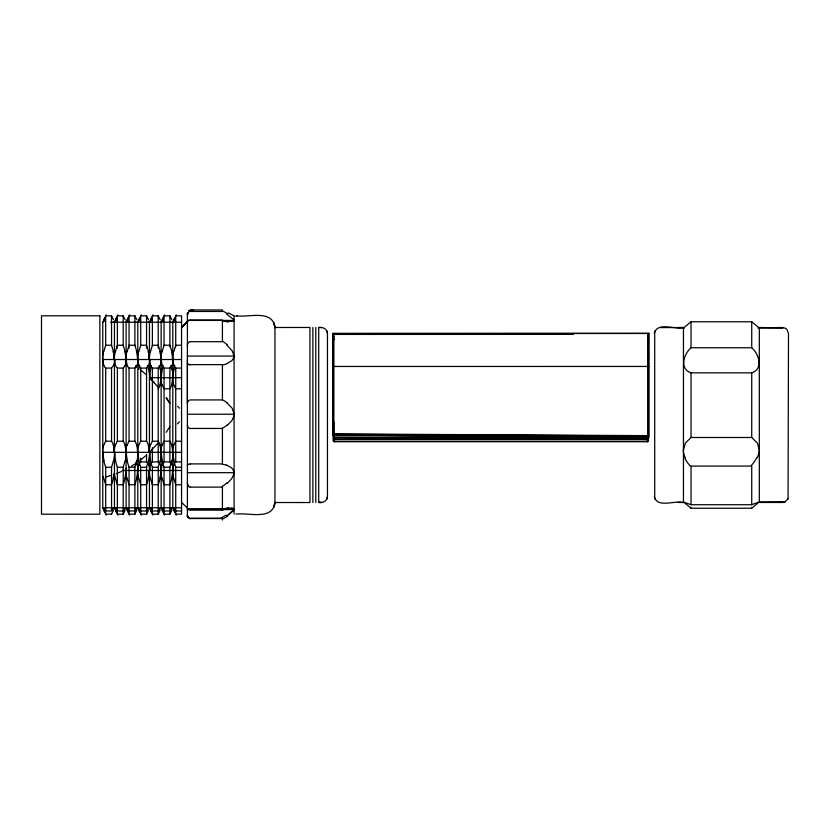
<?xml version="1.0" encoding="UTF-8"?>
<svg xmlns="http://www.w3.org/2000/svg" width="830" height="830" viewBox="0 0 830 830"><rect width="100%" height="100%" fill="white"/><g stroke="black" fill="none" stroke-linecap="round" stroke-linejoin="round"><path stroke-width="1.25" d="M187.404 507.877L181.563 502.534M187.393 402.83L187.393 359.525M333.297 433.82L333.297 432.959M333.297 431.662L333.297 429.93M333.297 415.467L333.297 414.097M333.297 412.718L333.297 411.358M333.297 409.989L333.297 408.619M333.297 401.959L333.297 400.651M333.297 392.912L333.297 391.646M333.297 384.155L333.297 382.931M333.297 334.251L333.297 440.73A1.162 0.934 0 0 0 334.469 441.674L647.276 441.674A1.162 0.934 0 0 0 648.438 440.73L648.438 333.919L648.438 336.596M648.438 359.473L648.438 355.634M648.438 354.711L648.438 352.045M648.438 349.555L648.438 347.988M648.438 346.494L648.438 336.97M683.453 449.974L685.393 443.064L691.037 437.483L751.731 437.483L757.385 443.064L759.326 449.974A16.974 13.249 -56 0 1 757.219 457.724M187.393 346.349L187.435 345.477A6.65 6.443 -54.3 0 1 187.601 344.139L188.254 342.935A2.625 2.625 0 0 1 190.309 341.618M187.404 403.899L187.435 403.121A6.65 5.779 24 0 1 187.663 401.948L188.254 400.932M187.404 315.358L187.435 314.394A6.65 4.648 -16.4 0 1 187.538 313.408M187.404 465.692L187.435 465.298A6.65 2.905 12.9 0 1 187.808 464.79M187.393 321.635L181.563 327.57L187.435 321.739M327.02 498.84L327.456 496.589M654.268 333.411C657.36 321.418 674.583 329.821 683.453 327.57L660.109 327.58M788.054 498.84L788.5 333.39L786.788 329.271L784.9 328.006L759.326 327.476L759.326 502.492L782.669 502.441L784.9 501.994L788.054 498.83M237.007 315.919L235.886 316.137L237.007 315.898C248.72 317.506 272.831 309.289 274.938 327.487L274.938 502.534C272.8 520.711 248.71 512.484 237.007 514.081L235.886 513.863M654.714 331.17L654.714 498.83M113.451 460.764L111.531 467.249L111.531 510.969L105.701 510.969L103.771 508.427M138.786 369.246L139.782 365.49M125.123 460.764L123.203 467.249L123.203 514.164L117.362 514.164L117.362 467.249A23.977 10.344 76.1 0 1 116.491 464.478L115.443 460.764M150.458 369.246L151.454 365.49M136.794 460.764L134.875 467.249L134.875 514.164L129.044 514.164L129.044 467.249A23.977 10.344 76.1 0 1 128.162 464.478L127.115 460.764M162.13 369.246L163.126 365.49M148.466 460.764L146.547 467.249L146.547 514.164L140.706 514.164L140.716 467.249A23.977 10.344 76.1 0 1 139.834 464.478L138.786 460.764M173.802 369.246L174.798 365.49M160.138 460.764L158.219 467.249L158.219 514.164L152.388 514.164L152.378 467.249A23.977 10.344 76.1 0 1 151.506 464.478L150.458 460.764M171.81 460.764L169.891 467.249L169.891 514.164L164.05 514.164L164.05 467.249A23.977 10.344 76.1 0 1 163.178 464.478L162.13 460.764M103.771 351.713L105.701 345.239L105.69 315.836L111.531 315.836L113.451 319.664M115.443 351.713L117.362 345.239L123.203 345.239A23.977 8.923 70.7 0 1 124.064 348.029L125.123 351.713M127.115 351.713L129.044 345.239L134.875 345.239A23.977 8.923 70.7 0 1 135.736 348.029L136.794 351.713M138.786 351.713L140.716 345.239L146.547 345.239A23.977 8.923 70.7 0 1 147.408 348.029L148.466 351.713M113.451 478.288L112.455 481.971A23.977 8.923 -70.7 0 1 111.469 484.73L105.701 484.762L103.771 478.288M150.458 351.713L152.388 345.239L158.219 345.239A23.977 8.923 70.7 0 1 159.08 348.029L160.138 351.713M125.123 478.288L124.127 481.971A23.977 8.923 -70.7 0 1 123.141 484.73L117.362 484.762L115.443 478.288M162.13 351.713L164.05 345.239L169.891 345.239A23.977 8.923 70.7 0 1 170.752 348.029L171.81 351.713M136.794 478.288L135.798 481.971A23.977 8.923 -70.7 0 1 134.813 484.73L129.044 484.762L127.115 478.288M173.802 351.713L175.721 345.239L181.563 345.239M148.466 478.288L147.47 481.971A23.977 8.923 -70.7 0 1 146.485 484.73L140.716 484.762L138.786 478.288M160.138 478.288L159.142 481.971A23.977 8.923 -70.7 0 1 158.157 484.73L152.388 484.762L150.458 478.288M171.81 478.288L170.814 481.971A23.977 8.923 -70.7 0 1 169.828 484.73L164.05 484.762L162.13 478.288M103.771 445.139L105.701 441.218L105.701 368.084A23.977 9.659 -73.1 0 1 104.788 367.119L103.771 365.428M115.443 445.139L117.362 441.218L117.372 368.084A23.977 9.659 -73.1 0 1 116.459 367.119L115.443 365.428M127.115 445.139L129.044 441.218L129.044 368.084A23.977 9.659 -73.1 0 1 128.131 367.119L127.115 365.428M138.786 445.139L140.716 441.218L140.706 368.084A23.977 9.659 -73.1 0 1 139.803 367.119L138.786 365.428M160.138 384.861L159.142 387.288A23.977 10.842 79.1 0 1 158.198 388.741M150.458 445.139L152.388 441.218L152.388 368.084A23.977 9.659 -73.1 0 1 151.475 367.119L150.458 365.428M171.81 384.861L170.814 387.288A23.977 10.842 79.1 0 1 169.87 388.741L164.05 388.782L162.13 384.861M162.13 445.139L164.05 441.218L169.891 441.218A23.977 10.832 -79.1 0 1 170.793 442.764L171.81 445.139M173.802 445.139L175.721 441.218L181.563 441.218M187.684 313.418L188.254 312.464A2.625 2.158 0 0 1 190.298 311.312M113.451 365.428L111.531 368.084L105.701 368.084M125.123 365.428L123.203 368.084L117.372 368.084M136.794 365.428L134.875 368.084L129.044 368.084M148.466 365.428L146.547 368.084L140.706 368.084M160.138 365.428L158.219 368.084L152.388 368.084M171.81 365.428L169.891 368.084L164.05 368.084A23.977 9.659 -73.1 0 1 163.147 367.119L162.13 365.428M138.786 464.582L139.782 462.85A23.977 9.659 73.1 0 1 140.716 461.937L140.716 458.15M150.458 464.582L151.454 462.85A23.977 9.659 73.1 0 1 152.388 461.937L152.388 447.671M162.13 464.582L163.126 462.85A23.977 9.659 73.1 0 1 164.06 461.937L164.05 368.084M173.802 464.582L174.798 462.85A23.977 9.659 73.1 0 1 175.732 461.937L175.732 368.084A23.977 9.659 -73.1 0 1 174.819 367.119L173.802 365.428M103.771 319.664L104.767 317.651M115.443 319.664L116.439 317.651M127.115 319.664L128.111 317.651M138.786 319.664L139.782 317.651M150.458 319.664L151.454 317.651M162.13 319.664L163.126 317.651M173.802 319.664L174.798 317.651M113.451 510.336L111.531 514.164L105.69 514.164L105.69 512.235M125.123 510.336L123.203 514.164M136.794 510.336L134.875 514.164M148.466 510.336L146.547 514.164M160.138 510.336L158.219 514.164M171.81 510.336L169.891 514.164M166.176 432.326L169.891 426.662M179.405 421.764L177.423 423.912M112.455 509.682L113.451 508.427M124.127 509.682L125.123 508.427M135.798 509.682L136.794 508.427M147.47 509.682L148.466 508.427M159.142 509.682L160.138 508.427M170.814 509.682L171.81 508.427M104.238 321.013L103.771 321.573M187.684 464.748L188.254 464.292M691.037 321.77L691.037 347.749C683.775 354.016 679.085 368.894 691.037 372.857L751.731 372.857C763.683 368.894 759.004 354.016 751.731 347.749L751.731 321.77L691.037 321.77L683.453 328.016L684.366 328.109M158.333 442.712L149.94 451.821M181.563 327.528L187.393 321.864M227.462 483.185L231.663 478.723L233.904 474.241A8.943 6.744 -34.9 0 0 233.904 471.212L231.663 467.788L226.476 464.997M141.007 459.654L145.541 455.888M227.389 425.209L231.944 420.54L233.894 416.11A8.943 8.29 88.9 0 0 234.081 414.222L232.276 408.391L226.912 402.83M751.731 508.23L759.284 501.88L751.731 504.723L691.037 504.723L683.453 501.984L691.037 508.23L751.731 508.23L751.731 507.421M228.406 514.88L233.904 510.222A8.943 2.5 -23 0 0 233.904 509.101L231.663 508.51L227.462 508.894M131.524 466.211L136.338 463.088M226.476 516.115L233.894 509.786A8.943 2.625 -23.1 0 0 234.081 509.112L232.276 507.97L226.912 508.323M188.524 310.576L190.973 309.953L222.419 309.964L222.419 311.468L190.319 311.468M116.273 473.66L121.491 471.482M227.389 363.27L231.944 360.625L233.894 357.533A8.943 6.671 34.3 0 0 234.081 356.06M105.42 477.032L110.919 475.497M782.669 502.43L759.326 502.275L784.9 501.984M649.019 366.455L332.82 366.466M677.768 327.58L683.453 327.466L683.453 502.534C674.583 500.075 657.36 508.614 654.268 496.589M125.123 319.664L123.203 315.836L117.362 315.836L117.362 348.112M136.794 319.664L134.875 315.836L129.044 315.836L129.044 348.112M148.466 319.664L146.547 315.836L140.706 315.836L140.706 345.695M160.138 319.664L158.219 315.836L152.388 315.836L152.378 345.695M171.81 319.664L169.891 315.836L164.05 315.836L164.05 345.695M190.319 320.069L222.419 320.069L222.419 341.701L190.319 341.701M187.393 320.411L234.081 320.411M110.556 322.216L181.563 322.216M274.938 327.487L309.953 327.466L309.953 502.534L274.938 502.513M332.716 333.37L649.019 333.318M333.504 333.577L648.22 333.484M333.297 334.417L573.343 334.376M105.701 345.239L111.531 345.239A23.977 8.923 70.7 0 1 112.392 348.029L113.451 351.713M691.037 347.749L751.731 347.749M187.393 356.06L234.081 356.06L232.276 350.934L226.912 345.156M102.775 359.525L181.563 359.525M190.319 364.64L222.419 364.64L222.419 399.925L190.319 399.925A2.625 2.085 0 0 0 188.327 400.963M175.732 368.084L181.563 368.084M149.462 377.692L181.563 377.692M181.563 388.782L175.721 388.782L173.802 384.861M187.393 414.222L234.081 414.222M190.319 428.446L222.419 428.446L222.419 463.908L190.319 463.908M334.469 437.96L647.276 437.96A1.162 0.695 0 0 1 648.438 438.655A1.162 0.934 0 0 1 647.276 439.589L334.469 439.589A1.162 0.934 0 0 1 333.297 438.655A1.162 0.695 0 0 1 334.469 437.96L334.469 441.892M105.701 441.218L111.531 441.218A23.977 10.832 -79.1 0 1 112.434 442.764L113.451 445.139M117.362 441.218L123.203 441.218A23.977 10.832 -79.1 0 1 124.106 442.764L125.123 445.139M129.044 441.218L134.875 441.218A23.977 10.832 -79.1 0 1 135.778 442.764L136.794 445.139M140.716 441.218L146.547 441.218A23.977 10.832 -79.1 0 1 147.45 442.764L148.466 445.139M152.388 441.218L158.219 441.218A23.977 10.832 -79.1 0 1 159.121 442.764L160.138 445.139M102.775 452.309L181.563 452.309M140.716 461.916L146.547 461.916L148.466 464.582M152.388 461.916L158.219 461.916L160.138 464.582M164.05 461.916L169.891 461.916L171.81 464.582M175.721 461.916L181.563 461.916M103.771 460.764L104.767 464.51A23.977 10.344 76.1 0 0 105.742 467.197L111.531 467.249M117.362 467.249L123.203 467.249M129.044 467.249L134.875 467.249M140.716 467.249L146.547 467.249M152.378 467.249L158.219 467.249M164.05 467.249L169.891 467.249M173.802 460.764L174.798 464.51A23.977 10.344 76.1 0 0 175.773 467.197L181.563 467.249M122.228 470.475L181.563 470.475M187.393 472.685L234.081 472.685M181.563 484.762L175.721 484.762L173.802 478.288M190.319 487.117L222.419 487.117L222.419 509.931L190.319 509.931M102.775 507.784L181.563 507.784M187.393 509.112L234.081 509.112M190.319 509.215L222.419 509.215M187.393 509.599L234.081 509.599M123.203 510.969L117.362 510.969L115.443 508.427M134.875 510.969L129.044 510.969L127.115 508.427M146.547 510.969L140.716 510.969L138.786 508.427M158.219 510.969L152.378 510.969L150.458 508.427M169.891 510.969L164.05 510.969L162.13 508.427M181.563 510.969L175.721 510.969L173.802 508.427M190.319 518.532L222.419 518.532M190.973 309.953L193.597 309.953M333.297 437.607L648.438 438.499M333.878 433.934L647.857 435.636M333.504 434.266L648.22 435.968M333.297 435.107L648.438 436.839M677.768 502.43L683.453 502.534M318.71 327.466C322.621 326.896 327.404 328.846 327.456 333.349L327.456 496.703C327.373 501.185 322.6 503.115 318.71 502.503L318.71 327.466L321.625 327.58M227.462 321.106L231.663 321.49L233.904 320.899A8.943 2.5 23 0 0 233.904 319.778L226.476 313.885M758.029 328.016L759.326 328.016L751.731 321.77M188.254 508.832L187.684 508.531M228.25 312.879L234.081 315.794M141.007 370.356L145.541 374.102M177.682 406.316L179.405 408.236M154.204 382.578L149.94 378.19L158.333 387.288M135.798 462.85L136.794 464.582M174.798 512.349L173.802 510.336M163.126 512.349L162.13 510.336M151.454 512.349L150.458 510.336M139.782 512.349L138.786 510.336M128.111 512.349L127.115 510.336M116.439 512.349L115.443 510.336M104.767 512.349L103.771 510.336M187.684 516.592L188.254 517.536A2.625 2.158 0 0 0 190.298 518.698M170.814 365.49L171.81 369.246M159.142 365.49L160.138 369.246M147.47 365.49L148.466 369.246M135.798 365.49L136.338 367.358M327.02 331.16L327.456 333.411M187.538 516.592A6.65 4.648 16.4 0 1 187.352 515.596L187.404 514.652M187.435 425.282L187.404 424.504M187.435 483.33L187.404 482.458M333.297 425.033L333.297 426.392M751.731 372.857L751.731 437.483M751.731 504.723L751.731 466.087L691.037 466.087L691.037 504.723M691.037 372.857L691.037 437.483M691.037 507.421L691.037 508.23M649.019 333.37L649.019 437.472L332.716 435.719L332.716 333.411M647.857 333.411L647.857 439.112L333.878 437.4L333.878 333.473M647.276 437.96L647.276 441.892M315.794 327.466L315.794 502.534M312.869 327.466L312.869 502.534M234.081 315.857L234.081 514.144M222.419 520.047L222.419 518.242L190.319 518.242A2.625 2.002 7.2 0 1 188.369 517.183A4.264 3.113 12.5 0 1 187.943 516.758M187.404 312.931L187.404 517.069M175.721 346.909L175.721 315.836L181.563 315.836L181.563 514.164L175.721 514.164L175.721 467.249M172.806 321.677L172.806 508.323M169.891 315.836L169.891 346.909M169.891 368.084L169.891 461.916M161.134 321.677L161.134 508.323M158.219 315.836L158.219 348.112M158.219 368.084L158.219 461.916M149.462 321.677L149.462 508.323M146.547 315.836L146.547 348.112M146.547 368.084L146.547 441.218M146.547 454.373L146.547 461.916M137.79 321.677L137.79 508.323M134.875 315.836L134.875 345.695M134.875 368.084L134.875 441.218M126.119 321.677L126.119 508.323M123.203 315.836L123.203 345.695M123.203 368.084L123.203 441.218M114.447 321.677L114.447 508.323M111.531 315.836L111.531 345.695M111.531 368.084L111.531 441.218M111.531 513.552L111.531 514.164M105.701 467.249L105.701 510.969M102.775 321.677L102.775 508.323M333.795 421.764A81.143 0.944 89.9 0 1 333.785 435.916M187.736 364.142A6.08 2.604 -18.9 0 1 187.559 363.281M188.213 364.287A4.264 1.753 -9.4 0 1 187.891 364.08M190.267 364.795A2.625 0.986 -5 0 1 188.109 364.297M227.544 363.519A41.946 32.028 40.7 0 1 222.554 364.951M222.71 341.255A42.963 30.835 35.6 0 1 227.296 344.761M228.406 322.04A41.791 13.82 26.5 0 1 223.229 321.075M188.213 320.909A6.08 0.944 -17.3 0 1 189.032 320.463M188.005 320.629A4.264 0.84 -8.7 0 1 188.348 320.463M188.628 320.515A2.625 0.633 -4.8 0 1 190.35 320.173M223.467 311.323A43.783 10.676 24.8 0 1 227.721 313.885M187.601 314.705A6.08 4.14 -23.6 0 1 188.151 313.273M187.487 321.729A6.65 1.079 -11.8 0 1 187.341 321.542M223.229 508.925A41.791 13.82 -26.5 0 1 228.406 507.96M189.032 509.537A6.08 0.944 17.3 0 1 188.213 509.091M188.348 509.537A4.264 0.84 8.7 0 1 188.005 509.371M190.35 509.828A2.625 0.633 4.8 0 1 188.628 509.485M227.721 516.115A43.783 10.676 -24.8 0 1 223.467 518.677M225.916 515.202A41.936 9.628 -25.6 0 1 221.195 518.003M188.151 516.727A6.08 4.14 23.6 0 1 187.601 515.295M221.755 510.045A42.921 13.633 -25.3 0 1 226.154 509.101M190.246 509.392A2.625 0.872 0 0 1 188.14 508.852M187.341 508.458A6.65 1.079 11.8 0 1 187.487 508.271M227.036 482.77A41.791 29.289 -36.2 0 1 222.077 486.598M222.295 464.167A43.783 33.345 -39 0 1 226.362 465.194M188.016 485.249A6.08 5.748 63.9 0 1 187.559 483.319M187.933 485.28A4.264 4.192 52.9 0 0 188.254 485.872A2.625 2.615 49.2 0 0 190.309 487.189M188.472 464.344A2.625 0.747 0 0 1 190.361 464.043M227.275 425.022A41.936 37.983 -82.9 0 1 222.326 428.249M187.549 425.261A6.08 5.167 -33.7 0 0 187.922 426.962A4.264 3.673 -16.9 0 0 188.244 427.45A2.625 2.22 -8.7 0 0 190.298 428.581M222.482 399.78A42.921 39.197 84.8 0 1 227.015 402.643M685.31 457.818A16.974 13.488 55.2 0 1 683.277 449.943M690.695 466.481A28.479 22.203 56.1 0 1 684.823 458.181M756.836 457.714A28.479 20.968 -55.9 0 1 751.285 465.568M102.526 452.143A20.387 9.97 75.9 0 1 103.636 444.932M104.041 460.723A20.387 9.462 76.3 0 1 103.024 452.464M113.285 445.388A20.387 9.566 -77.1 0 1 114.208 452.464M114.706 452.143A20.387 9.97 -75.9 0 1 113.689 460.806M114.198 452.143A20.387 9.97 75.9 0 1 115.308 444.932M115.712 460.723A20.387 9.462 76.3 0 1 114.696 452.464M102.837 507.887A20.387 1.224 57.9 0 1 104.622 509.89M105.223 512.556A20.387 1.038 59.5 0 1 103.418 508.821M113.98 507.524A20.387 1.297 -59.6 0 1 114.011 508.489M114.416 507.846A20.387 1.224 -57.9 0 1 114.436 508.832M114.509 507.887A20.387 1.224 57.9 0 1 116.293 509.89M116.895 512.556A20.387 1.038 59.5 0 1 115.09 508.821M104.134 320.722A20.387 1.224 -57.9 0 1 102.837 322.113M103.418 321.179A20.387 1.038 -59.5 0 1 105.223 317.444M114.011 321.511A20.387 1.297 59.6 0 1 113.98 322.486M114.436 321.169A20.387 1.224 57.9 0 1 114.416 322.154M116.293 320.121A20.387 1.224 -57.9 0 1 114.509 322.113M115.09 321.179A20.387 1.038 -59.5 0 1 116.895 317.444M103.916 365.19A20.387 8.435 -70.9 0 1 103.013 359.286M102.526 359.774A20.387 8.746 -69.5 0 1 103.511 351.785M114.706 359.774A20.387 8.746 69.5 0 1 113.554 365.605M113.15 351.64A20.387 8.269 70.3 0 1 114.208 359.286M115.588 365.19A20.387 8.435 -70.9 0 1 114.685 359.286M114.198 359.774A20.387 8.746 -69.5 0 1 115.183 351.785M126.378 359.774A20.387 8.746 69.5 0 1 125.226 365.605M124.822 351.64A20.387 8.269 70.3 0 1 125.88 359.286M127.26 365.19A20.387 8.435 -70.9 0 1 126.357 359.286M125.87 359.774A20.387 8.746 -69.5 0 1 126.855 351.785M125.683 321.511A20.387 1.297 59.6 0 1 125.652 322.486M126.108 321.169A20.387 1.224 57.9 0 1 126.087 322.154M127.965 320.121A20.387 1.224 -57.9 0 1 126.181 322.113M126.762 321.179A20.387 1.038 -59.5 0 1 128.567 317.444M138.05 359.774A20.387 8.746 69.5 0 1 136.898 365.605M136.494 351.64A20.387 8.269 70.3 0 1 137.552 359.286M138.932 365.19A20.387 8.435 -70.9 0 1 138.029 359.286M137.541 359.774A20.387 8.746 -69.5 0 1 138.527 351.785M137.355 321.511A20.387 1.297 59.6 0 1 137.324 322.486M137.78 321.169A20.387 1.224 57.9 0 1 137.759 322.154M139.637 320.121A20.387 1.224 -57.9 0 1 137.853 322.113M138.434 321.179A20.387 1.038 -59.5 0 1 140.239 317.444M149.722 359.774A20.387 8.746 69.5 0 1 148.57 365.605M148.165 351.64A20.387 8.269 70.3 0 1 149.224 359.286M150.603 365.19A20.387 8.435 -70.9 0 1 149.701 359.286M149.213 359.774A20.387 8.746 -69.5 0 1 150.199 351.785M149.026 321.511A20.387 1.297 59.6 0 1 148.995 322.486M149.452 321.169A20.387 1.224 57.9 0 1 149.431 322.154M151.309 320.121A20.387 1.224 -57.9 0 1 149.525 322.113M150.106 321.179A20.387 1.038 -59.5 0 1 151.911 317.444M161.394 359.774A20.387 8.746 69.5 0 1 160.242 365.605M159.837 351.64A20.387 8.269 70.3 0 1 160.896 359.286M162.275 365.19A20.387 8.435 -70.9 0 1 161.373 359.286M160.885 359.774A20.387 8.746 -69.5 0 1 161.871 351.785M160.698 321.511A20.387 1.297 59.6 0 1 160.667 322.486M161.124 321.169A20.387 1.224 57.9 0 1 161.103 322.154M162.981 320.121A20.387 1.224 -57.9 0 1 161.196 322.113M161.777 321.179A20.387 1.038 -59.5 0 1 163.583 317.444M173.065 359.774A20.387 8.746 69.5 0 1 171.914 365.605M171.509 351.64A20.387 8.269 70.3 0 1 172.567 359.286M173.947 365.19A20.387 8.435 -70.9 0 1 173.045 359.286M172.557 359.774A20.387 8.746 -69.5 0 1 173.543 351.785M172.37 321.511A20.387 1.297 59.6 0 1 172.339 322.486M172.796 321.169A20.387 1.224 57.9 0 1 172.775 322.154M174.653 320.121A20.387 1.224 -57.9 0 1 172.868 322.113M173.449 321.179A20.387 1.038 -59.5 0 1 175.255 317.444M105.337 316.687A23.977 0.695 -61.2 0 1 106.261 314.881M117.009 316.687A23.977 0.695 -61.2 0 1 117.933 314.881M128.681 316.687A23.977 0.695 -61.2 0 1 129.605 314.881M140.353 316.687A23.977 0.695 -61.2 0 1 141.276 314.881M152.025 316.687A23.977 0.695 -61.2 0 1 152.948 314.881M163.697 316.687A23.977 0.695 -61.2 0 1 164.62 314.881M175.369 316.687A23.977 0.695 -61.2 0 1 176.292 314.881M148.705 369.205A20.387 9.97 75.9 0 1 149.722 377.858M149.701 377.536A20.387 9.462 -76.3 0 1 150.728 369.288M160.896 377.536A20.387 9.566 77.1 0 1 159.972 384.612M160.377 369.205A20.387 9.97 75.9 0 1 161.394 377.858M161.995 385.068A20.387 9.97 -75.9 0 1 160.885 377.858M161.373 377.536A20.387 9.462 -76.3 0 1 162.4 369.288M172.567 377.536A20.387 9.566 77.1 0 1 171.644 384.612M172.049 369.205A20.387 9.97 75.9 0 1 173.065 377.858M173.667 385.068A20.387 9.97 -75.9 0 1 172.557 377.858M173.045 377.536A20.387 9.462 -76.3 0 1 174.072 369.288M125.88 470.714A20.387 8.269 -70.3 0 1 124.822 478.371M126.212 467.954A20.387 8.746 -69.5 0 1 126.378 470.226M126.855 478.225A20.387 8.746 69.5 0 1 125.87 470.237M126.357 470.714A20.387 8.435 70.9 0 1 126.461 468.473M137.552 470.714A20.387 8.269 -70.3 0 1 136.494 478.371M136.898 464.395A20.387 8.746 -69.5 0 1 138.05 470.226M138.527 478.225A20.387 8.746 69.5 0 1 137.541 470.237M138.029 470.714A20.387 8.435 70.9 0 1 138.932 464.81M149.224 470.714A20.387 8.269 -70.3 0 1 148.165 478.371M148.57 464.395A20.387 8.746 -69.5 0 1 149.722 470.226M150.199 478.225A20.387 8.746 69.5 0 1 149.213 470.237M149.701 470.714A20.387 8.435 70.9 0 1 150.603 464.81M160.896 470.714A20.387 8.269 -70.3 0 1 159.837 478.371M160.242 464.395A20.387 8.746 -69.5 0 1 161.394 470.226M161.871 478.225A20.387 8.746 69.5 0 1 160.885 470.237M161.373 470.714A20.387 8.435 70.9 0 1 162.275 464.81M172.567 470.714A20.387 8.269 -70.3 0 1 171.509 478.371M171.914 464.395A20.387 8.746 -69.5 0 1 173.065 470.226M173.543 478.225A20.387 8.746 69.5 0 1 172.557 470.237M173.045 470.714A20.387 8.435 70.9 0 1 173.947 464.81M103.511 478.225A20.387 8.746 69.5 0 1 103.107 476.358M113.949 474.023A20.387 8.269 -70.3 0 1 113.15 478.371M115.183 478.225A20.387 8.746 69.5 0 1 114.374 473.639M125.652 507.524A20.387 1.297 -59.6 0 1 125.683 508.489M126.087 507.846A20.387 1.224 -57.9 0 1 126.108 508.832M126.181 507.887A20.387 1.224 57.9 0 1 127.965 509.89M128.567 512.556A20.387 1.038 59.5 0 1 126.762 508.821M137.324 507.524A20.387 1.297 -59.6 0 1 137.355 508.489M137.759 507.846A20.387 1.224 -57.9 0 1 137.78 508.832M137.853 507.887A20.387 1.224 57.9 0 1 139.637 509.89M140.239 512.556A20.387 1.038 59.5 0 1 138.434 508.821M148.995 507.524A20.387 1.297 -59.6 0 1 149.026 508.489M149.431 507.846A20.387 1.224 -57.9 0 1 149.452 508.832M149.525 507.887A20.387 1.224 57.9 0 1 151.309 509.89M151.911 512.556A20.387 1.038 59.5 0 1 150.106 508.821M160.667 507.524A20.387 1.297 -59.6 0 1 160.698 508.489M161.103 507.846A20.387 1.224 -57.9 0 1 161.124 508.832M161.196 507.887A20.387 1.224 57.9 0 1 162.981 509.89M163.583 512.556A20.387 1.038 59.5 0 1 161.777 508.821M172.339 507.524A20.387 1.297 -59.6 0 1 172.37 508.489M172.775 507.846A20.387 1.224 -57.9 0 1 172.796 508.832M172.868 507.887A20.387 1.224 57.9 0 1 174.653 509.89M175.255 512.556A20.387 1.038 59.5 0 1 173.449 508.821M106.261 515.119A23.977 0.695 61.2 0 1 105.337 513.314M117.933 515.119A23.977 0.695 61.2 0 1 117.009 513.314M129.605 515.119A23.977 0.695 61.2 0 1 128.681 513.314M141.276 515.119A23.977 0.695 61.2 0 1 140.353 513.314M152.948 515.119A23.977 0.695 61.2 0 1 152.025 513.314M164.62 515.119A23.977 0.695 61.2 0 1 163.697 513.314M176.292 515.119A23.977 0.695 61.2 0 1 175.369 513.314M111.708 510.616A23.977 1.909 -61.5 0 1 112.61 509.371M123.38 510.616A23.977 1.909 -61.5 0 1 124.282 509.371M135.051 510.616A23.977 1.909 -61.5 0 1 135.954 509.371M146.723 510.616A23.977 1.909 -61.5 0 1 147.626 509.371M158.395 510.616A23.977 1.909 -61.5 0 1 159.298 509.371M170.067 510.616A23.977 1.909 -61.5 0 1 170.97 509.371M124.957 445.388A20.387 9.566 -77.1 0 1 125.88 452.464M126.378 452.143A20.387 9.97 -75.9 0 1 125.361 460.806M125.87 452.143A20.387 9.97 75.9 0 1 126.98 444.932M127.384 460.723A20.387 9.462 76.3 0 1 126.368 452.464M136.628 445.388A20.387 9.566 -77.1 0 1 137.552 452.464M138.05 452.143A20.387 9.97 -75.9 0 1 137.033 460.806M137.541 452.143A20.387 9.97 75.9 0 1 138.651 444.932M139.056 460.723A20.387 9.462 76.3 0 1 138.039 452.464M148.3 445.388A20.387 9.566 -77.1 0 1 149.224 452.464M149.722 452.143A20.387 9.97 -75.9 0 1 148.705 460.806M149.213 452.143A20.387 9.97 75.9 0 1 150.323 444.932M150.728 460.723A20.387 9.462 76.3 0 1 149.711 452.464M159.972 445.388A20.387 9.566 -77.1 0 1 160.896 452.464M161.394 452.143A20.387 9.97 -75.9 0 1 160.377 460.806M160.885 452.143A20.387 9.97 75.9 0 1 161.995 444.932M162.4 460.723A20.387 9.462 76.3 0 1 161.383 452.464M171.644 445.388A20.387 9.566 -77.1 0 1 172.567 452.464M173.065 452.143A20.387 9.97 -75.9 0 1 172.049 460.806M172.557 452.143A20.387 9.97 75.9 0 1 173.667 444.932M174.072 460.723A20.387 9.462 76.3 0 1 173.055 452.464M648.438 440.73A1.162 0.695 0 0 1 647.276 441.425L334.469 441.425A1.162 0.695 0 0 1 333.297 440.73M334.034 336.617A1.162 0.695 0 0 0 333.297 337.26A1.162 0.934 0 0 1 334.034 336.389M334.034 339.978A1.162 0.695 0 0 1 333.297 339.335A1.162 0.934 0 0 1 334.034 338.464M647.805 339.958A1.162 0.695 0 0 0 648.438 339.335A1.162 0.934 0 0 0 647.805 338.505M647.805 336.638A1.162 0.695 0 0 1 648.438 337.26A1.162 0.934 0 0 0 647.805 336.42M274.938 502.399L274.045 506.902L274.938 502.399M782.669 327.58L759.326 327.726L782.669 327.56M99.859 315.805L41.5 315.805L41.5 514.206L99.859 514.195L99.859 315.794M321.625 502.43L318.71 502.409L321.625 502.441M169.891 403.349L166.176 397.674L169.891 403.339M274.938 327.611L274.045 323.119L274.938 327.611"/></g></svg>
